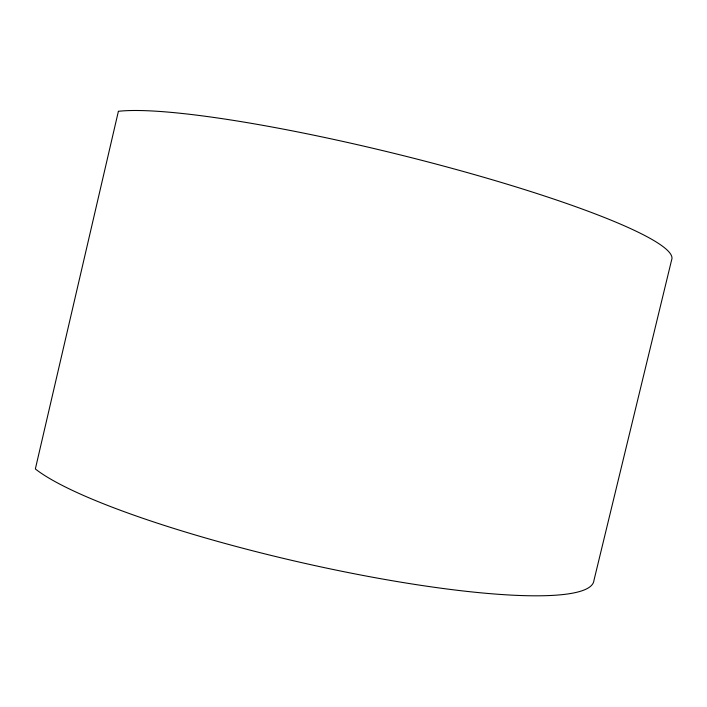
<?xml version="1.0" encoding="UTF-8"?>
<svg xmlns="http://www.w3.org/2000/svg" width="707" height="707" viewBox="0 0 707 707"><rect width="100%" height="100%" fill="white"/><g stroke="black" fill="none" stroke-linecap="round" stroke-linejoin="round"><path stroke-width="1.06" d="M118.396 111.308L35.35 468.953A292.548 46.962 12.9 0 0 347.535 572.423A292.548 46.962 12.9 0 0 593.915 580.553L671.65 259.831A294.209 36.552 13.8 0 0 444.146 166.225A294.209 36.552 13.8 0 0 118.396 111.308"/></g></svg>
